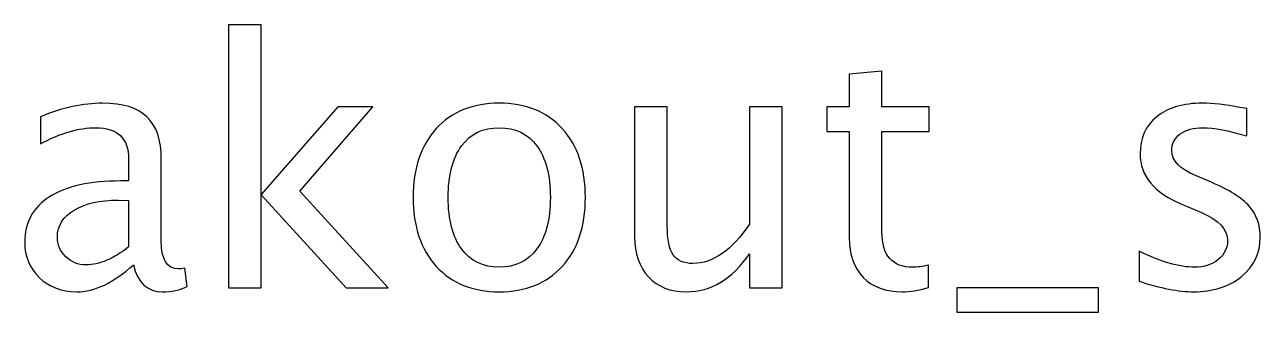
# Model space of a CAD drawing. Header units: centimetres. Extents: x -55 to 43, y -73 to 74.
# Drawn here: x 13.062 to 17.67, y 62.579 to 63.65 of the extents above; entities that cross this region are included whole.
import ezdxf

# ---------------------------------------------------------------- set-up
doc = ezdxf.new("R2010")
doc.units = ezdxf.units.CM
doc.header["$MEASUREMENT"] = 0
doc.layers.add('Layer 1', color=7, linetype='Continuous')

msp = doc.modelspace()

# ---------------------------------------------------------------- linework, layer by layer
at = {"layer": 'Layer 1'}
for points, knots in [([(13.82128, 62.67044), (13.82128, 62.67044), (13.82128, 63.64961), (13.82128, 63.64961), (13.82128, 63.64961), (13.82128, 63.64961), (13.9432, 63.64961), (13.9432, 63.64961), (13.9432, 63.64961), (13.9432, 63.64961), (13.9432, 63.01694), (13.9432, 63.01694), (13.9432, 63.01694), (13.9432, 63.01694), (14.22895, 63.34354), (14.22895, 63.34354), (14.22895, 63.34354), (14.22895, 63.34354), (14.36061, 63.34354), (14.36061, 63.34354), (14.36061, 63.34354), (14.36061, 63.34354), (14.08756, 63.02943), (14.08756, 63.02943), (14.08756, 63.02943), (14.08756, 63.02943), (14.41776, 62.67044), (14.41776, 62.67044), (14.41776, 62.67044), (14.41776, 62.67044), (14.2607, 62.67044), (14.2607, 62.67044), (14.2607, 62.67044), (14.2607, 62.67044), (13.9432, 63.01567), (13.9432, 63.01567), (13.9432, 63.01567), (13.9432, 63.01567), (13.9432, 62.67044), (13.9432, 62.67044), (13.9432, 62.67044), (13.9432, 62.67044), (13.82128, 62.67044), (13.82128, 62.67044)], [0, 0, 0, 0, 0.0833333, 0.0833333, 0.0833333, 0.0833333, 0.1666667, 0.1666667, 0.1666667, 0.1666667, 0.25, 0.25, 0.25, 0.25, 0.3333333, 0.3333333, 0.3333333, 0.3333333, 0.4166667, 0.4166667, 0.4166667, 0.4166667, 0.5, 0.5, 0.5, 0.5, 0.5833333, 0.5833333, 0.5833333, 0.5833333, 0.6666667, 0.6666667, 0.6666667, 0.6666667, 0.75, 0.75, 0.75, 0.75, 0.8333333, 0.8333333, 0.8333333, 0.8333333, 1, 1, 1, 1]), ([(16.43304, 62.67065), (16.39536, 62.66028), (16.36256, 62.6552), (16.33483, 62.6552), (16.33483, 62.6552), (16.2726, 62.6552), (16.22413, 62.67298), (16.18941, 62.70854), (16.18941, 62.70854), (16.15449, 62.7441), (16.13713, 62.79342), (16.13713, 62.85671), (16.13713, 62.85671), (16.13713, 62.85671), (16.13713, 63.2521), (16.13713, 63.2521), (16.13713, 63.2521), (16.13713, 63.2521), (16.05289, 63.2521), (16.05289, 63.2521), (16.05289, 63.2521), (16.05289, 63.2521), (16.05289, 63.34354), (16.05289, 63.34354), (16.05289, 63.34354), (16.05289, 63.34354), (16.13713, 63.34354), (16.13713, 63.34354), (16.13713, 63.34354), (16.13713, 63.34354), (16.13713, 63.46525), (16.13713, 63.46525), (16.13713, 63.46525), (16.13713, 63.46525), (16.25905, 63.47689), (16.25905, 63.47689), (16.25905, 63.47689), (16.25905, 63.47689), (16.25905, 63.34354), (16.25905, 63.34354), (16.25905, 63.34354), (16.25905, 63.34354), (16.43558, 63.34354), (16.43558, 63.34354), (16.43558, 63.34354), (16.43558, 63.34354), (16.43558, 63.2521), (16.43558, 63.2521), (16.43558, 63.2521), (16.43558, 63.2521), (16.25905, 63.2521), (16.25905, 63.2521), (16.25905, 63.2521), (16.25905, 63.2521), (16.25905, 62.87872), (16.25905, 62.87872), (16.25905, 62.87872), (16.25905, 62.79067), (16.29736, 62.74664), (16.37377, 62.74664), (16.37377, 62.74664), (16.39007, 62.74664), (16.40976, 62.74939), (16.43304, 62.75468), (16.43304, 62.75468), (16.43304, 62.75468), (16.43304, 62.67065), (16.43304, 62.67065)], [0, 0, 0, 0, 0.0555556, 0.0555556, 0.0555556, 0.0555556, 0.1111111, 0.1111111, 0.1111111, 0.1111111, 0.1666667, 0.1666667, 0.1666667, 0.1666667, 0.2222222, 0.2222222, 0.2222222, 0.2222222, 0.2777778, 0.2777778, 0.2777778, 0.2777778, 0.3333333, 0.3333333, 0.3333333, 0.3333333, 0.3888889, 0.3888889, 0.3888889, 0.3888889, 0.4444444, 0.4444444, 0.4444444, 0.4444444, 0.5, 0.5, 0.5, 0.5, 0.5555556, 0.5555556, 0.5555556, 0.5555556, 0.6111111, 0.6111111, 0.6111111, 0.6111111, 0.6666667, 0.6666667, 0.6666667, 0.6666667, 0.7222222, 0.7222222, 0.7222222, 0.7222222, 0.7777778, 0.7777778, 0.7777778, 0.7777778, 0.8333333, 0.8333333, 0.8333333, 0.8333333, 0.8888889, 0.8888889, 0.8888889, 0.8888889, 1, 1, 1, 1]), ([(13.46695, 62.75617), (13.39372, 62.68886), (13.32323, 62.6552), (13.2555, 62.6552), (13.2555, 62.6552), (13.19983, 62.6552), (13.15347, 62.67256), (13.11686, 62.70748), (13.11686, 62.70748), (13.08003, 62.74241), (13.06161, 62.78643), (13.06161, 62.83956), (13.06161, 62.83956), (13.06161, 62.91301), (13.09251, 62.96953), (13.15432, 63.0089), (13.15432, 63.0089), (13.21613, 63.04827), (13.30482, 63.06795), (13.42039, 63.06795), (13.42039, 63.06795), (13.42039, 63.06795), (13.44896, 63.06795), (13.44896, 63.06795), (13.44896, 63.06795), (13.44896, 63.06795), (13.44896, 63.14902), (13.44896, 63.14902), (13.44896, 63.14902), (13.44896, 63.22712), (13.40832, 63.26607), (13.32683, 63.26607), (13.32683, 63.26607), (13.26375, 63.26607), (13.19475, 63.24617), (13.12003, 63.20638), (13.12003, 63.20638), (13.12003, 63.20638), (13.12003, 63.30671), (13.12003, 63.30671), (13.12003, 63.30671), (13.20216, 63.34058), (13.27963, 63.35751), (13.35223, 63.35751), (13.35223, 63.35751), (13.42695, 63.35751), (13.48219, 63.34058), (13.51754, 63.3065), (13.51754, 63.3065), (13.5531, 63.27242), (13.57088, 63.21993), (13.57088, 63.14902), (13.57088, 63.14902), (13.57088, 63.14902), (13.57088, 62.84485), (13.57088, 62.84485), (13.57088, 62.84485), (13.57088, 62.77522), (13.59226, 62.74029), (13.63523, 62.74029), (13.63523, 62.74029), (13.64052, 62.74029), (13.64835, 62.74114), (13.65872, 62.74283), (13.65872, 62.74283), (13.65872, 62.74283), (13.6674, 62.6751), (13.6674, 62.6751), (13.6674, 62.6751), (13.63967, 62.66176), (13.60919, 62.6552), (13.57575, 62.6552), (13.57575, 62.6552), (13.51881, 62.6552), (13.48262, 62.68886), (13.46695, 62.75617)], [0, 0, 0, 0, 0.05, 0.05, 0.05, 0.05, 0.1, 0.1, 0.1, 0.1, 0.15, 0.15, 0.15, 0.15, 0.2, 0.2, 0.2, 0.2, 0.25, 0.25, 0.25, 0.25, 0.3, 0.3, 0.3, 0.3, 0.35, 0.35, 0.35, 0.35, 0.4, 0.4, 0.4, 0.4, 0.45, 0.45, 0.45, 0.45, 0.5, 0.5, 0.5, 0.5, 0.55, 0.55, 0.55, 0.55, 0.6, 0.6, 0.6, 0.6, 0.65, 0.65, 0.65, 0.65, 0.7, 0.7, 0.7, 0.7, 0.75, 0.75, 0.75, 0.75, 0.8, 0.8, 0.8, 0.8, 0.85, 0.85, 0.85, 0.85, 0.9, 0.9, 0.9, 0.9, 1, 1, 1, 1]), ([(14.83157, 62.6552), (14.73272, 62.6552), (14.65441, 62.68674), (14.59683, 62.74982), (14.59683, 62.74982), (14.53905, 62.81289), (14.51026, 62.89862), (14.51026, 63.00678), (14.51026, 63.00678), (14.51026, 63.11473), (14.53905, 63.20024), (14.59683, 63.26311), (14.59683, 63.26311), (14.65441, 63.32597), (14.73272, 63.35751), (14.83157, 63.35751), (14.83157, 63.35751), (14.93042, 63.35751), (15.00874, 63.32597), (15.06631, 63.26311), (15.06631, 63.26311), (15.12409, 63.20024), (15.15288, 63.11473), (15.15288, 63.00678), (15.15288, 63.00678), (15.15288, 62.89862), (15.12409, 62.81289), (15.06631, 62.74982), (15.06631, 62.74982), (15.00874, 62.68674), (14.93042, 62.6552), (14.83157, 62.6552)], [0, 0, 0, 0, 0.1111111, 0.1111111, 0.1111111, 0.1111111, 0.2222222, 0.2222222, 0.2222222, 0.2222222, 0.3333333, 0.3333333, 0.3333333, 0.3333333, 0.4444444, 0.4444444, 0.4444444, 0.4444444, 0.5555556, 0.5555556, 0.5555556, 0.5555556, 0.6666667, 0.6666667, 0.6666667, 0.6666667, 0.7777778, 0.7777778, 0.7777778, 0.7777778, 1, 1, 1, 1]), ([(15.76544, 62.67044), (15.76544, 62.67044), (15.76544, 62.79702), (15.76544, 62.79702), (15.76544, 62.79702), (15.70046, 62.7024), (15.62151, 62.6552), (15.5288, 62.6552), (15.5288, 62.6552), (15.46995, 62.6552), (15.42318, 62.67362), (15.38846, 62.71066), (15.38846, 62.71066), (15.35354, 62.7477), (15.33618, 62.79744), (15.33618, 62.86031), (15.33618, 62.86031), (15.33618, 62.86031), (15.33618, 63.34354), (15.33618, 63.34354), (15.33618, 63.34354), (15.33618, 63.34354), (15.4581, 63.34354), (15.4581, 63.34354), (15.4581, 63.34354), (15.4581, 63.34354), (15.4581, 62.9001), (15.4581, 62.9001), (15.4581, 62.9001), (15.4581, 62.84951), (15.46551, 62.81374), (15.48011, 62.79257), (15.48011, 62.79257), (15.49493, 62.77119), (15.51948, 62.76061), (15.55399, 62.76061), (15.55399, 62.76061), (15.62849, 62.76061), (15.69919, 62.80951), (15.76544, 62.90751), (15.76544, 62.90751), (15.76544, 62.90751), (15.76544, 63.34354), (15.76544, 63.34354), (15.76544, 63.34354), (15.76544, 63.34354), (15.88736, 63.34354), (15.88736, 63.34354), (15.88736, 63.34354), (15.88736, 63.34354), (15.88736, 62.67044), (15.88736, 62.67044), (15.88736, 62.67044), (15.88736, 62.67044), (15.76544, 62.67044), (15.76544, 62.67044)], [0, 0, 0, 0, 0.0666667, 0.0666667, 0.0666667, 0.0666667, 0.1333333, 0.1333333, 0.1333333, 0.1333333, 0.2, 0.2, 0.2, 0.2, 0.2666667, 0.2666667, 0.2666667, 0.2666667, 0.3333333, 0.3333333, 0.3333333, 0.3333333, 0.4, 0.4, 0.4, 0.4, 0.4666667, 0.4666667, 0.4666667, 0.4666667, 0.5333333, 0.5333333, 0.5333333, 0.5333333, 0.6, 0.6, 0.6, 0.6, 0.6666667, 0.6666667, 0.6666667, 0.6666667, 0.7333333, 0.7333333, 0.7333333, 0.7333333, 0.8, 0.8, 0.8, 0.8, 0.8666667, 0.8666667, 0.8666667, 0.8666667, 1, 1, 1, 1]), ([(17.2179, 62.69457), (17.2179, 62.69457), (17.2179, 62.80633), (17.2179, 62.80633), (17.2179, 62.80633), (17.2977, 62.76654), (17.36691, 62.74664), (17.42597, 62.74664), (17.42597, 62.74664), (17.46111, 62.74664), (17.49032, 62.75617), (17.51339, 62.77522), (17.51339, 62.77522), (17.53646, 62.79405), (17.5481, 62.81776), (17.5481, 62.84634), (17.5481, 62.84634), (17.5481, 62.88803), (17.51572, 62.92254), (17.45095, 62.94984), (17.45095, 62.94984), (17.45095, 62.94984), (17.37961, 62.98011), (17.37961, 62.98011), (17.37961, 62.98011), (17.27442, 63.02371), (17.22171, 63.08679), (17.22171, 63.1687), (17.22171, 63.1687), (17.22171, 63.22734), (17.24245, 63.27348), (17.28394, 63.30713), (17.28394, 63.30713), (17.32543, 63.34079), (17.38237, 63.35751), (17.45454, 63.35751), (17.45454, 63.35751), (17.49201, 63.35751), (17.53858, 63.35243), (17.59382, 63.34206), (17.59382, 63.34206), (17.59382, 63.34206), (17.61922, 63.33719), (17.61922, 63.33719), (17.61922, 63.33719), (17.61922, 63.33719), (17.61922, 63.23559), (17.61922, 63.23559), (17.61922, 63.23559), (17.55128, 63.25591), (17.49709, 63.26607), (17.45666, 63.26607), (17.45666, 63.26607), (17.4211, 63.26607), (17.39295, 63.25824), (17.37157, 63.24279), (17.37157, 63.24279), (17.3504, 63.22734), (17.33982, 63.20659), (17.33982, 63.18056), (17.33982, 63.18056), (17.33982, 63.14394), (17.36945, 63.11282), (17.42893, 63.08764), (17.42893, 63.08764), (17.42893, 63.08764), (17.48756, 63.06287), (17.48756, 63.06287), (17.48756, 63.06287), (17.55403, 63.03493), (17.60102, 63.0053), (17.62853, 62.97418), (17.62853, 62.97418), (17.65626, 62.94307), (17.67002, 62.90412), (17.67002, 62.85755), (17.67002, 62.85755), (17.67002, 62.7985), (17.64674, 62.75003), (17.59996, 62.71214), (17.59996, 62.71214), (17.55339, 62.67425), (17.4937, 62.6552), (17.4211, 62.6552), (17.4211, 62.6552), (17.36522, 62.6552), (17.2977, 62.66832), (17.2179, 62.69457)], [0, 0, 0, 0, 0.0434783, 0.0434783, 0.0434783, 0.0434783, 0.0869565, 0.0869565, 0.0869565, 0.0869565, 0.1304348, 0.1304348, 0.1304348, 0.1304348, 0.173913, 0.173913, 0.173913, 0.173913, 0.2173913, 0.2173913, 0.2173913, 0.2173913, 0.2608696, 0.2608696, 0.2608696, 0.2608696, 0.3043478, 0.3043478, 0.3043478, 0.3043478, 0.3478261, 0.3478261, 0.3478261, 0.3478261, 0.3913043, 0.3913043, 0.3913043, 0.3913043, 0.4347826, 0.4347826, 0.4347826, 0.4347826, 0.4782609, 0.4782609, 0.4782609, 0.4782609, 0.5217391, 0.5217391, 0.5217391, 0.5217391, 0.5652174, 0.5652174, 0.5652174, 0.5652174, 0.6086957, 0.6086957, 0.6086957, 0.6086957, 0.6521739, 0.6521739, 0.6521739, 0.6521739, 0.6956522, 0.6956522, 0.6956522, 0.6956522, 0.7391304, 0.7391304, 0.7391304, 0.7391304, 0.7826087, 0.7826087, 0.7826087, 0.7826087, 0.826087, 0.826087, 0.826087, 0.826087, 0.8695652, 0.8695652, 0.8695652, 0.8695652, 0.9130435, 0.9130435, 0.9130435, 0.9130435, 1, 1, 1, 1]), ([(14.83136, 62.74664), (14.89168, 62.74664), (14.93867, 62.76929), (14.97212, 62.8148), (14.97212, 62.8148), (15.00535, 62.86009), (15.02207, 62.92423), (15.02207, 63.00678), (15.02207, 63.00678), (15.02207, 63.08912), (15.00535, 63.15304), (14.97212, 63.19834), (14.97212, 63.19834), (14.93867, 63.24342), (14.89168, 63.26607), (14.83136, 63.26607), (14.83136, 63.26607), (14.77082, 63.26607), (14.72383, 63.24342), (14.69081, 63.19834), (14.69081, 63.19834), (14.65758, 63.15304), (14.64107, 63.08912), (14.64107, 63.00678), (14.64107, 63.00678), (14.64107, 62.92423), (14.65758, 62.86009), (14.69081, 62.8148), (14.69081, 62.8148), (14.72383, 62.76929), (14.77082, 62.74664), (14.83136, 62.74664)], [0, 0, 0, 0, 0.1111111, 0.1111111, 0.1111111, 0.1111111, 0.2222222, 0.2222222, 0.2222222, 0.2222222, 0.3333333, 0.3333333, 0.3333333, 0.3333333, 0.4444444, 0.4444444, 0.4444444, 0.4444444, 0.5555556, 0.5555556, 0.5555556, 0.5555556, 0.6666667, 0.6666667, 0.6666667, 0.6666667, 0.7777778, 0.7777778, 0.7777778, 0.7777778, 1, 1, 1, 1]), ([(13.44896, 62.82263), (13.44896, 62.82263), (13.44896, 62.99556), (13.44896, 62.99556), (13.44896, 62.99556), (13.44896, 62.99556), (13.4098, 62.99683), (13.4098, 62.99683), (13.4098, 62.99683), (13.34207, 62.99683), (13.28746, 62.98434), (13.24576, 62.95937), (13.24576, 62.95937), (13.20427, 62.93418), (13.18353, 62.90095), (13.18353, 62.85946), (13.18353, 62.85946), (13.18353, 62.83046), (13.1939, 62.80591), (13.21443, 62.7858), (13.21443, 62.7858), (13.23518, 62.76569), (13.26037, 62.75553), (13.29021, 62.75553), (13.29021, 62.75553), (13.34101, 62.75553), (13.39393, 62.77797), (13.44896, 62.82263)], [0, 0, 0, 0, 0.125, 0.125, 0.125, 0.125, 0.25, 0.25, 0.25, 0.25, 0.375, 0.375, 0.375, 0.375, 0.5, 0.5, 0.5, 0.5, 0.625, 0.625, 0.625, 0.625, 0.75, 0.75, 0.75, 0.75, 1, 1, 1, 1]), ([(16.53845, 62.579), (16.53845, 62.579), (16.53845, 62.67044), (16.53845, 62.67044), (16.53845, 62.67044), (16.53845, 62.67044), (17.06677, 62.67044), (17.06677, 62.67044), (17.06677, 62.67044), (17.06677, 62.67044), (17.06677, 62.579), (17.06677, 62.579), (17.06677, 62.579), (17.06677, 62.579), (16.53845, 62.579), (16.53845, 62.579)], [0, 0, 0, 0, 0.2, 0.2, 0.2, 0.2, 0.4, 0.4, 0.4, 0.4, 0.6, 0.6, 0.6, 0.6, 1, 1, 1, 1])]:
    msp.add_open_spline(points, degree=3, knots=knots, dxfattribs=at)

doc.saveas('drawing.dxf')
